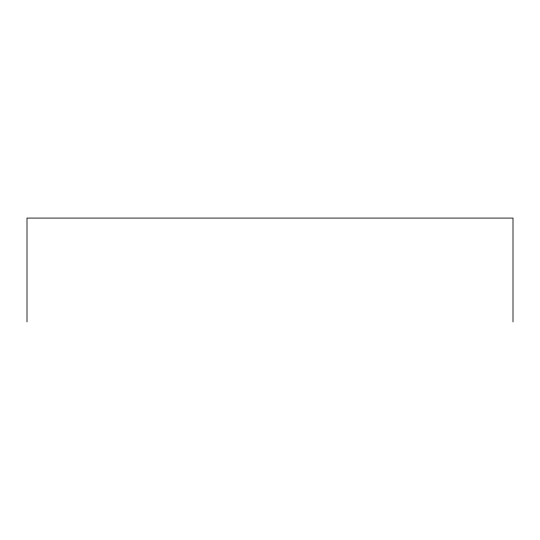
<?xml version="1.0" encoding="UTF-8"?>
<svg xmlns="http://www.w3.org/2000/svg" width="540" height="540" viewBox="0 0 540 540"><rect width="100%" height="100%" fill="white"/><g stroke="black" fill="none" stroke-linecap="round" stroke-linejoin="round"><path stroke-width="0.81" d="M513 321.914L513 218.086L27 218.086L27 321.914"/></g></svg>
